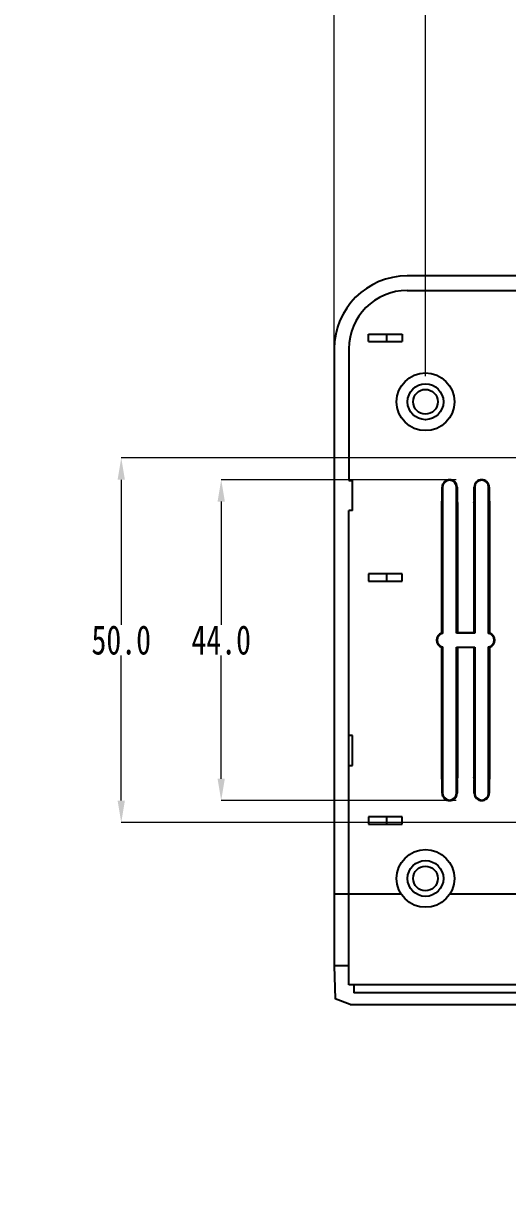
# Model space of a CAD drawing. Header units: millimetres. Extents: x 913 to 1720, y -130 to 440.
# Drawn here: x 1276.5 to 1342.7, y 187.6 to 349.1 of the extents above; entities that cross this region are included whole.
import ezdxf

# ---------------------------------------------------------------- set-up
doc = ezdxf.new("R2010")
doc.units = ezdxf.units.MM
doc.header["$LTSCALE"] = 30.734
doc.header["$PDSIZE"] = 0.3
doc.layers.get('0').update_dxf_attribs({"linetype": 'CONTINUOUS'})
doc.layers.get('Defpoints').update_dxf_attribs({"linetype": 'CONTINUOUS'})
doc.styles.get("Standard").update_dxf_attribs({"font": 'txt', "width": 0.75})
doc.dimstyles.get("Standard").update_dxf_attribs({"dimtxt": 3, "dimasz": 3, "dimexe": 0.18, "dimexo": 0.0625, "dimgap": 0.09, "dimtad": 1, "dimdsep": 46, "dimtxsty": 'Standard', "dimcen": 0.09, "dimadec": 0, "dimazin": 0, "dimtol": 1, "dimtp": 0.01, "dimtm": 0.01, "dimtfac": 1, "dimtofl": 0, "dimtmove": 0, "dimatfit": 3, "dimfxl": 0, "dimtolj": 1, "dimarcsym": 0})

# ---------------------------------------------------------------- blocks, each defined once
blk = doc.blocks.new('*D34')
at = {"color": 0, "lineweight": 0}
for p, q in [((1177.34, 279.91), (1177.34, 289.97)), ((1165.74, 284.96), (1173.14, 284.95)), ((1172.31, 284.94), (1182.36, 284.94)), ((1452.92, -9.61), (1452.92, -6.61)), ((1452.92, -6.61), (1455.92, -6.61)), ((1435.29, -12.61), (1452.92, -12.61)), ((1435.29, -13.21), (1452.92, -13.21)), ((1452.92, -16.21), (1452.92, -19.21))]:
    blk.add_line(p, q, dxfattribs=at)
for points in [[(1173.14, 285.45), (1173.13, 284.45), (1176.14, 284.94)], [(1452.42, -9.61), (1453.42, -9.61), (1452.92, -12.61)], [(1452.42, -16.21), (1453.42, -16.21), (1452.92, -13.21)]]:
    blk.add_solid(points, dxfattribs=at)
at = {"layer": 'Defpoints', "color": 0, "lineweight": 0}
for p in [(1176.14, 284.94), (1178.54, 284.93), (1431.8, -12.61), (1452.92, -12.61), (1431.8, -13.21)]:
    blk.add_point(p, dxfattribs=at)
at = {"color": 0, "lineweight": 0, "char_height": 4, "attachment_point": 5}
for s, insert in [('\\A1;%%c2.4-4', (1158.15, 284.96)), ('\\A1;0.6', (1458.76, -6.61))]:
    blk.add_mtext(s, dxfattribs=dict(at, insert=insert))
blk = doc.blocks.new('*D36')
at = {"color": 0, "lineweight": 0}
for p, q in [((1069.94, 217.7), (1069.94, 231.89)), ((1072.94, 231.89), (1105.3, 231.89)), ((1146.84, 231.89), (1114.48, 231.89)), ((1149.84, 217.7), (1149.84, 231.89)), ((1339.8, -12.91), (1339.8, -9.91)), ((1363.56, -15.91), (1339.8, -15.91)), ((1363.56, -20.91), (1339.8, -20.91)), ((1339.8, -23.91), (1339.8, -26.91))]:
    blk.add_line(p, q, dxfattribs=at)
for points in [[(1072.94, 232.39), (1072.94, 231.39), (1069.94, 231.89)], [(1146.84, 232.39), (1146.84, 231.39), (1149.84, 231.89)], [(1339.3, -12.91), (1340.3, -12.91), (1339.8, -15.91)], [(1339.3, -23.91), (1340.3, -23.91), (1339.8, -20.91)]]:
    blk.add_solid(points, dxfattribs=at)
at = {"layer": 'Defpoints', "color": 0, "lineweight": 0}
for p in [(1069.94, 231.89), (1069.94, 214.21), (1149.84, 214.21), (1367.05, -15.91), (1339.8, -20.91), (1367.05, -20.91)]:
    blk.add_point(p, dxfattribs=at)
at = {"color": 0, "lineweight": 0, "char_height": 4, "attachment_point": 5}
for s, insert in [('\\A1;79.9', (1109.89, 231.89)), ('\\A1;5.0', (1339.8, -18.41))]:
    blk.add_mtext(s, dxfattribs=dict(at, insert=insert))
blk = doc.blocks.new('*D47')
at = {"color": 0, "lineweight": 0}
for p, q in [((1319.03, 260.22), (1319.03, 394.84)), ((1322.03, 394.84), (1393.39, 394.84)), ((1475.93, 394.84), (1404.57, 394.84)), ((1478.93, 260.22), (1478.93, 394.84))]:
    blk.add_line(p, q, dxfattribs=at)
for points in [[(1322.03, 395.34), (1322.03, 394.34), (1319.03, 394.84)], [(1475.93, 395.34), (1475.93, 394.34), (1478.93, 394.84)]]:
    blk.add_solid(points, dxfattribs=at)
at = {"layer": 'Defpoints', "color": 0, "lineweight": 0}
for p in [(1319.03, 394.84), (1319.03, 256.73), (1478.93, 256.73)]:
    blk.add_point(p, dxfattribs=at)
at = {"color": 0, "lineweight": 0, "insert": (1398.98, 394.84), "char_height": 4, "attachment_point": 5}
blk.add_mtext('\\A1;159.9', dxfattribs=at)
blk = doc.blocks.new('*D49')
at = {"color": 0, "lineweight": 0}
for p, q in [((1331.53, 300.74), (1331.53, 385.33)), ((1334.53, 385.33), (1393.39, 385.33)), ((1463.43, 385.33), (1404.57, 385.33)), ((1466.43, 300.74), (1466.43, 385.33))]:
    blk.add_line(p, q, dxfattribs=at)
for points in [[(1334.53, 385.83), (1334.53, 384.83), (1331.53, 385.33)], [(1463.43, 385.83), (1463.43, 384.83), (1466.43, 385.33)]]:
    blk.add_solid(points, dxfattribs=at)
at = {"layer": 'Defpoints', "color": 0, "lineweight": 0}
for p in [(1466.43, 385.33), (1331.53, 297.25), (1466.43, 297.25)]:
    blk.add_point(p, dxfattribs=at)
at = {"color": 0, "lineweight": 0, "insert": (1398.98, 385.33), "char_height": 4, "attachment_point": 5}
blk.add_mtext('\\A1;134.9', dxfattribs=at)
blk = doc.blocks.new('*D57')
at = {"color": 0, "lineweight": 0}
for p, q in [((1335.74, 286.58), (1303.55, 286.58)), ((1303.55, 283.58), (1303.55, 266.69)), ((1303.55, 245.62), (1303.55, 262.51)), ((1335.74, 242.62), (1303.55, 242.62))]:
    blk.add_line(p, q, dxfattribs=at)
for points in [[(1303.05, 283.58), (1304.05, 283.58), (1303.55, 286.58)], [(1303.05, 245.62), (1304.05, 245.62), (1303.55, 242.62)]]:
    blk.add_solid(points, dxfattribs=at)
at = {"layer": 'Defpoints', "color": 0, "lineweight": 0}
for p in [(1339.23, 286.58), (1303.55, 242.62), (1339.23, 242.62)]:
    blk.add_point(p, dxfattribs=at)
at = {"color": 0, "lineweight": 0, "insert": (1303.55, 264.6), "char_height": 4, "attachment_point": 5}
blk.add_mtext('\\A1;44.0', dxfattribs=at)
blk = doc.blocks.new('*D58')
at = {"color": 0, "lineweight": 0}
for p, q in [((1356.29, 289.58), (1289.86, 289.58)), ((1289.86, 286.58), (1289.86, 266.69)), ((1289.86, 242.62), (1289.86, 262.51)), ((1356.29, 239.62), (1289.86, 239.62))]:
    blk.add_line(p, q, dxfattribs=at)
for points in [[(1289.36, 286.58), (1290.36, 286.58), (1289.86, 289.58)], [(1289.36, 242.62), (1290.36, 242.62), (1289.86, 239.62)]]:
    blk.add_solid(points, dxfattribs=at)
at = {"layer": 'Defpoints', "color": 0, "lineweight": 0}
for p in [(1359.78, 289.58), (1289.86, 239.62), (1359.78, 239.62)]:
    blk.add_point(p, dxfattribs=at)
at = {"color": 0, "lineweight": 0, "insert": (1289.86, 264.6), "char_height": 4, "attachment_point": 5}
blk.add_mtext('\\A1;50.0', dxfattribs=at)

msp = doc.modelspace()

# ---------------------------------------------------------------- linework, layer by layer
at = {"color": 7, "linetype": 'Continuous'}
for p, q in [((1468.93, 314.5), (1329.03, 314.5)), ((1329.03, 312.5), (1468.93, 312.5)), ((1323.73, 306.5), (1328.33, 306.5)), ((1323.73, 305.5), (1323.73, 306.5)), ((1323.73, 305.5), (1328.33, 305.5)), ((1326.23, 305.5), (1326.23, 306.5)), ((1328.33, 306.5), (1328.33, 305.5)), ((1319.03, 304.5), (1319.03, 220)), ((1321.03, 304.5), (1321.03, 286.45)), ((1321.03, 286.45), (1321.53, 286.45)), ((1321.53, 282.35), (1321.53, 286.45)), ((1333.81, 283.76), (1333.81, 285.55)), ((1333.88, 285.55), (1333.88, 265.53)), ((1335.78, 265.55), (1335.78, 285.55)), ((1335.86, 285.55), (1335.86, 283.76)), ((1338.21, 283.76), (1338.21, 285.55)), ((1338.28, 285.55), (1338.28, 265.55)), ((1340.18, 265.53), (1340.18, 285.55)), ((1340.26, 285.55), (1340.26, 283.76)), ((1333.73, 283.35), (1333.73, 265.56)), ((1333.83, 265.57), (1333.83, 283.76)), ((1335.86, 283.76), (1335.84, 283.76)), ((1335.84, 283.76), (1335.84, 265.6)), ((1335.94, 265.63), (1335.94, 283.35)), ((1338.13, 283.35), (1338.13, 265.63)), ((1338.23, 265.6), (1338.23, 283.76)), ((1340.26, 283.76), (1340.24, 283.76)), ((1340.24, 283.76), (1340.24, 265.57)), ((1340.34, 265.56), (1340.34, 283.35)), ((1321.53, 282.35), (1321.03, 282.35)), ((1321.03, 217.4), (1321.03, 282.35)), ((1328.33, 273.7), (1323.73, 273.7)), ((1323.73, 273.7), (1323.73, 272.7)), ((1326.23, 272.7), (1326.23, 273.7)), ((1328.33, 272.7), (1328.33, 273.7)), ((1323.73, 272.7), (1328.33, 272.7)), ((1333.73, 265.56), (1333.73, 265.56)), ((1333.83, 265.57), (1333.85, 265.55)), ((1333.85, 265.55), (1333.86, 265.55)), ((1333.86, 265.55), (1333.87, 265.54)), ((1333.87, 265.54), (1333.88, 265.53)), ((1335.78, 265.55), (1335.84, 265.6)), ((1338.28, 265.55), (1335.78, 265.55)), ((1335.84, 265.6), (1335.92, 265.6)), ((1335.92, 265.6), (1335.94, 265.63)), ((1335.94, 265.63), (1338.13, 265.63)), ((1338.13, 265.63), (1338.15, 265.6)), ((1338.15, 265.6), (1338.23, 265.6)), ((1338.23, 265.6), (1338.28, 265.55)), ((1340.18, 265.53), (1340.2, 265.54)), ((1340.2, 265.54), (1340.21, 265.55)), ((1333.73, 263.63), (1333.73, 245.85)), ((1333.84, 263.64), (1333.83, 263.63)), ((1333.83, 245.44), (1333.83, 263.63)), ((1333.86, 263.65), (1333.84, 263.64)), ((1333.87, 263.66), (1333.86, 263.65)), ((1333.88, 263.67), (1333.87, 263.66)), ((1333.88, 263.67), (1333.88, 243.65)), ((1335.78, 263.65), (1338.28, 263.65)), ((1335.84, 263.6), (1335.78, 263.65)), ((1335.78, 243.65), (1335.78, 263.65)), ((1335.92, 263.6), (1335.84, 263.6)), ((1335.84, 263.6), (1335.84, 245.44)), ((1335.94, 263.57), (1335.92, 263.6)), ((1338.13, 263.57), (1335.94, 263.57)), ((1335.94, 245.85), (1335.94, 263.57)), ((1338.15, 263.6), (1338.13, 263.57)), ((1338.13, 263.57), (1338.13, 245.85)), ((1338.23, 263.6), (1338.15, 263.6)), ((1338.23, 263.6), (1338.28, 263.65)), ((1338.23, 245.44), (1338.23, 263.6)), ((1338.28, 263.65), (1338.28, 243.65)), ((1340.19, 263.66), (1340.18, 263.67)), ((1340.18, 243.65), (1340.18, 263.67)), ((1340.2, 263.65), (1340.19, 263.66)), ((1340.21, 263.65), (1340.2, 263.65)), ((1340.23, 263.63), (1340.21, 263.65)), ((1340.24, 263.63), (1340.23, 263.63)), ((1340.24, 263.63), (1340.24, 245.44)), ((1340.34, 263.64), (1340.34, 263.63)), ((1340.34, 245.85), (1340.34, 263.63)), ((1321.53, 251.55), (1321.03, 251.55)), ((1321.53, 247.45), (1321.53, 251.55)), ((1321.03, 247.45), (1321.53, 247.45)), ((1333.81, 243.65), (1333.81, 245.43)), ((1335.84, 245.44), (1335.86, 245.43)), ((1335.86, 245.43), (1335.86, 243.65)), ((1338.21, 243.65), (1338.21, 245.43)), ((1340.24, 245.44), (1340.26, 245.43)), ((1340.26, 245.43), (1340.26, 243.65)), ((1328.33, 240.4), (1323.73, 240.4)), ((1323.73, 240.4), (1323.73, 239.4)), ((1323.73, 239.4), (1328.33, 239.4)), ((1326.23, 239.4), (1326.23, 240.4)), ((1328.33, 239.4), (1328.33, 240.4)), ((1321.03, 220), (1319.03, 220)), ((1319.03, 220), (1319.15, 215.45)), ((1476.93, 217.4), (1321.03, 217.4)), ((1321.73, 217.4), (1321.73, 216.3)), ((1321.23, 214.7), (1319.15, 215.45)), ((1476.23, 216.3), (1321.73, 216.3)), ((1321.23, 214.7), (1476.73, 214.7))]:
    msp.add_line(p, q, dxfattribs=at)
at = {"color": 9, "linetype": 'Continuous'}
for p, q in [((1333.88, 285.55), (1333.81, 285.55)), ((1335.86, 285.55), (1335.78, 285.55)), ((1338.28, 285.55), (1338.21, 285.55)), ((1340.26, 285.55), (1340.18, 285.55)), ((1333.81, 243.65), (1333.88, 243.65)), ((1335.78, 243.65), (1335.86, 243.65)), ((1338.21, 243.65), (1338.28, 243.65)), ((1340.18, 243.65), (1340.26, 243.65)), ((1319.03, 229.85), (1328.19, 229.85)), ((1334.88, 229.85), (1463.09, 229.85))]:
    msp.add_line(p, q, dxfattribs=at)
at = {"color": 7, "linetype": 'Continuous'}
for points in [[(1333.81, 283.76), (1333.81, 283.76), (1333.81, 283.76), (1333.81, 283.76), (1333.82, 283.76), (1333.82, 283.76)], [(1333.82, 283.76), (1333.83, 283.76), (1333.83, 283.76), (1333.83, 283.76)], [(1338.21, 283.76), (1338.21, 283.76), (1338.21, 283.76), (1338.21, 283.76), (1338.22, 283.76), (1338.22, 283.76)], [(1338.22, 283.76), (1338.23, 283.76), (1338.23, 283.76), (1338.23, 283.76)], [(1333.74, 265.55), (1333.74, 265.55), (1333.73, 265.55), (1333.73, 265.55), (1333.73, 265.56)], [(1333.75, 265.54), (1333.75, 265.55), (1333.75, 265.55), (1333.74, 265.55)], [(1340.21, 265.55), (1340.23, 265.56), (1340.23, 265.56), (1340.24, 265.57)], [(1340.33, 265.55), (1340.33, 265.55), (1340.33, 265.55), (1340.32, 265.55), (1340.32, 265.55), (1340.32, 265.54)], [(1340.34, 265.56), (1340.34, 265.56), (1340.34, 265.55), (1340.33, 265.55)], [(1333.73, 263.63), (1333.73, 263.64), (1333.73, 263.64), (1333.73, 263.64)], [(1333.74, 263.64), (1333.74, 263.64), (1333.74, 263.64), (1333.75, 263.64), (1333.75, 263.65), (1333.75, 263.65)], [(1340.32, 263.65), (1340.32, 263.65), (1340.32, 263.64), (1340.33, 263.64)], [(1340.33, 263.64), (1340.33, 263.64), (1340.33, 263.64), (1340.34, 263.64), (1340.34, 263.64)], [(1333.81, 245.44), (1333.81, 245.44), (1333.81, 245.44), (1333.81, 245.43)], [(1333.83, 245.44), (1333.83, 245.44), (1333.83, 245.44), (1333.82, 245.44), (1333.82, 245.44), (1333.82, 245.44)], [(1338.21, 245.44), (1338.21, 245.44), (1338.21, 245.44), (1338.21, 245.43)], [(1338.23, 245.44), (1338.23, 245.44), (1338.23, 245.44), (1338.22, 245.44), (1338.22, 245.44), (1338.22, 245.44)]]:
    msp.add_lwpolyline(points, dxfattribs=at)
for centre, radius in [((1331.53, 297.25), 3.95), ((1331.53, 297.25), 2.45), ((1331.53, 297.25), 1.7), ((1331.53, 231.95), 3.95), ((1331.53, 231.95), 2.45), ((1331.53, 231.95), 1.7)]:
    msp.add_circle(centre, radius, dxfattribs=at)
for centre, radius, start, end in [((1329.03, 304.5), 10, 90, 180), ((1329.03, 304.5), 8, 90, 180), ((1334.83, 285.55), 1.03, 0, 180), ((1334.83, 285.55), 0.95, 0, 180), ((1339.23, 285.55), 1.03, 0, 180), ((1339.23, 285.55), 0.95, 0, 180), ((1334.83, 283.35), 1.11, 158.1147, 180), ((1334.83, 283.35), 1.11, 0, 21.8853), ((1339.23, 283.35), 1.11, 158.1147, 180), ((1339.23, 283.35), 1.11, 0, 21.8853), ((1334.08, 264.6), 1.03, 110.3972, 249.6028), ((1334.08, 264.6), 0.95, 102.1532, 257.8468), ((1334.08, 264.6), 1, 104.5841, 109.3597), ((1339.98, 264.6), 0.95, 282.1532, 77.8468), ((1339.98, 264.6), 1, 70.6403, 75.4159), ((1339.98, 264.6), 1.03, 290.3972, 69.6028), ((1334.08, 264.6), 1, 250.6403, 255.4159), ((1339.98, 264.6), 1, 284.5841, 289.3597), ((1334.83, 245.85), 1.11, 180, 201.8853), ((1334.83, 245.85), 1.11, 338.1147, 0), ((1339.23, 245.85), 1.11, 180, 201.8853), ((1339.23, 245.85), 1.11, 338.1147, 0), ((1334.83, 243.65), 1.03, 180, 0), ((1334.83, 243.65), 0.95, 180, 360), ((1339.23, 243.65), 1.03, 180, 360), ((1339.23, 243.65), 0.95, 180, 360)]:
    msp.add_arc(centre, radius, start, end, dxfattribs=at)

# ---------------------------------------------------------------- dimensions: what is measured, and where the dimension line sits
at = {"lineweight": 0}
for base, p1, p2, picture, middle in [((1319.03, 394.84), (1478.93, 256.73), (1319.03, 256.73), '*D47', (1398.98, 394.84)), ((1466.43, 385.33), (1331.53, 297.25), (1466.43, 297.25), '*D49', (1398.98, 385.33)), ((1069.94, 231.89), (1149.84, 214.21), (1069.94, 214.21), '*D36', (1109.89, 231.89))]:
    dim = msp.add_linear_dim(base=base, p1=p1, p2=p2, dimstyle='Standard', override={"dimtxt": 4, "dimexe": 0, "dimexo": 3.4925, "dimtad": 0, "dimtih": 1, "dimtoh": 1, "dimdec": 1, "dimzin": 0, "dimdsep": 0, "dimcen": 5.0292, "dimtol": 0, "dimtdec": 1, "dimtzin": 0, "dimlwd": 0, "dimlwe": 0}, dxfattribs=at)
    dim.commit()
    dim.dimension.update_dxf_attribs({"geometry": picture, "text_midpoint": middle, "dimtype": 160})
dim = msp.add_diameter_dim_2p(p1=(1178.54, 284.93), p2=(1176.14, 284.94), text='%%c2.4-4', dimstyle='Standard', override={"dimtxt": 4, "dimexe": 0, "dimexo": 3.4925, "dimtad": 0, "dimtih": 1, "dimtoh": 1, "dimdec": 1, "dimzin": 0, "dimdsep": 0, "dimcen": 5.0292, "dimtol": 0, "dimtdec": 1, "dimtzin": 0, "dimlwd": 0, "dimlwe": 0}, dxfattribs=at)
dim.commit()
dim.dimension.update_dxf_attribs({"geometry": '*D34', "text_midpoint": (1165.74, 284.96), "dimtype": 163})
for base, p1, p2, picture, middle in [((1452.92, -12.61), (1431.8, -13.21), (1431.8, -12.61), '*D34', (1458.76, -6.61)), ((1289.86, 239.62), (1359.78, 289.58), (1359.78, 239.62), '*D58', (1289.86, 264.6)), ((1303.55, 242.62), (1339.23, 286.58), (1339.23, 242.62), '*D57', (1303.55, 264.6)), ((1339.8, -20.91), (1367.05, -15.91), (1367.05, -20.91), '*D36', (1339.8, -18.41))]:
    dim = msp.add_linear_dim(base=base, p1=p1, p2=p2, angle=90, dimstyle='Standard', override={"dimtxt": 4, "dimexe": 0, "dimexo": 3.4925, "dimtad": 0, "dimtih": 1, "dimtoh": 1, "dimdec": 1, "dimzin": 0, "dimdsep": 0, "dimcen": 5.0292, "dimtol": 0, "dimtdec": 1, "dimtzin": 0, "dimlwd": 0, "dimlwe": 0}, dxfattribs=at)
    dim.commit()
    dim.dimension.update_dxf_attribs({"geometry": picture, "text_midpoint": middle})

doc.saveas('drawing.dxf')
